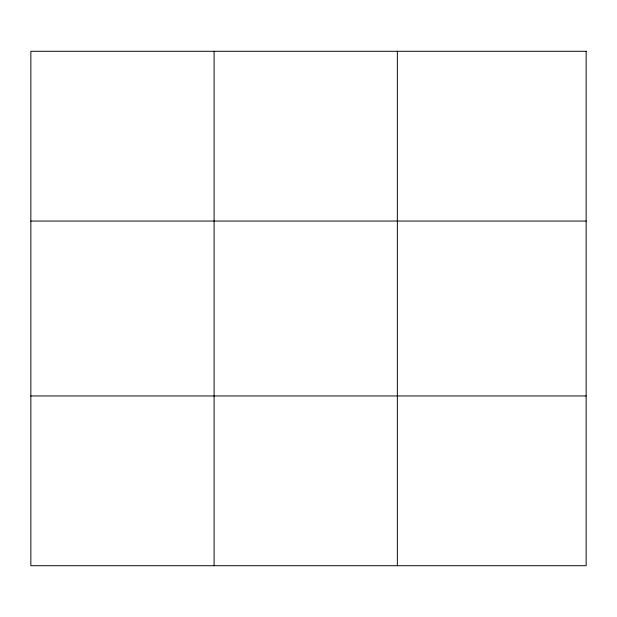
<?xml version="1.0" encoding="UTF-8"?>
<svg xmlns="http://www.w3.org/2000/svg" width="617" height="617" viewBox="0 0 617 617"><rect width="100%" height="100%" fill="white"/><g stroke="black" fill="none" stroke-linecap="round" stroke-linejoin="round"><path stroke-width="0.93" d="M214.099 565.712L214.099 51.288M397.348 565.712L397.348 51.288M30.85 221.048L586.15 221.048M30.85 395.952L586.15 395.952M586.15 51.288L586.15 565.712L30.85 565.712L30.85 51.288L586.15 51.288"/></g></svg>
